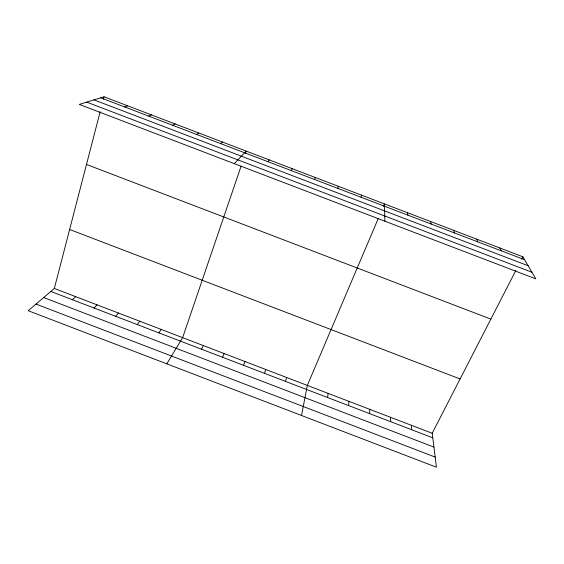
<?xml version="1.0" encoding="UTF-8"?>
<svg xmlns="http://www.w3.org/2000/svg" width="564" height="564" viewBox="0 0 564 564"><rect width="100%" height="100%" fill="white"/><g stroke="black" fill="none" stroke-linecap="round" stroke-linejoin="round"><path stroke-width="0.85" d="M369.639 413.638L369.744 409.33M348.601 405.572L348.933 401.356M361.186 197.301L361.397 195.102M327.571 397.514L328.128 393.39M301.528 415.492L307.331 385.416L378.261 218.487M337.857 188.39L338.351 186.296M285.532 381.405L286.533 377.45M515.863 270.459L432.2 433.265L436.451 467.218L28.2 310.715L54.327 288.472L100.188 111.63M103.395 99.257L104.037 96.782L522.884 256.789L535.8 278.856L79.298 104.418L104.037 96.782M264.516 373.354L265.743 369.483M241.124 166.084L182.63 337.639L166.803 363.843M245.375 153.598L246.228 151.103L234.257 163.63M243.507 365.303L244.959 361.517M314.543 179.486L315.311 177.498M383.421 206.339L384.451 203.907L384.902 221.194M222.498 357.252L224.176 353.558M521.714 259.066L522.884 256.789M201.496 349.201L203.4 345.598M291.236 170.582L292.279 168.699M158.872 332.873L161.233 329.439M267.928 161.678L269.254 159.901M137.249 324.582L139.844 321.24M115.634 316.305L118.454 313.048M94.026 308.022L97.071 304.856M72.418 299.738L75.696 296.664M220.63 143.608L222.512 142.043M196.639 134.443L198.803 132.991M172.654 125.278L175.101 123.932M148.677 116.121L151.406 114.88M124.7 106.963L127.718 105.835M100.737 97.805L524.605 259.736M94.012 99.877L528.115 265.736M86.729 102.126L531.923 272.229M86.489 164.455L490.863 319.104M69.626 229.485L460.104 378.966M54.327 288.472L432.2 433.265M50.816 291.461L432.771 437.826M43.682 297.538L433.935 447.097M35.997 304.074L435.182 457.08M499.796 247.97L501.241 250.811M476.714 239.157L477.884 241.886M453.639 230.338L454.535 232.967M430.572 221.525L431.185 224.042M407.511 212.72L407.842 215.131M411.375 425.284L411.72 429.761M390.556 417.311L390.676 421.696"/></g></svg>
